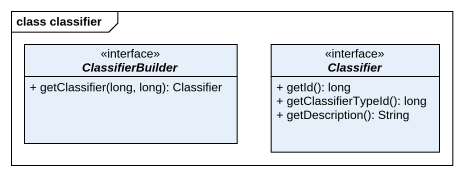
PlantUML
@startuml
mainframe class classifier
hide circle
hide empty members
skinparam classAttributeIconSize 0
interface ClassifierBuilder <<interface>> {
  + getClassifier(long, long): Classifier
}
interface Classifier <<interface>> {
  + getId(): long
  + getClassifierTypeId(): long
  + getDescription(): String
}
@enduml
